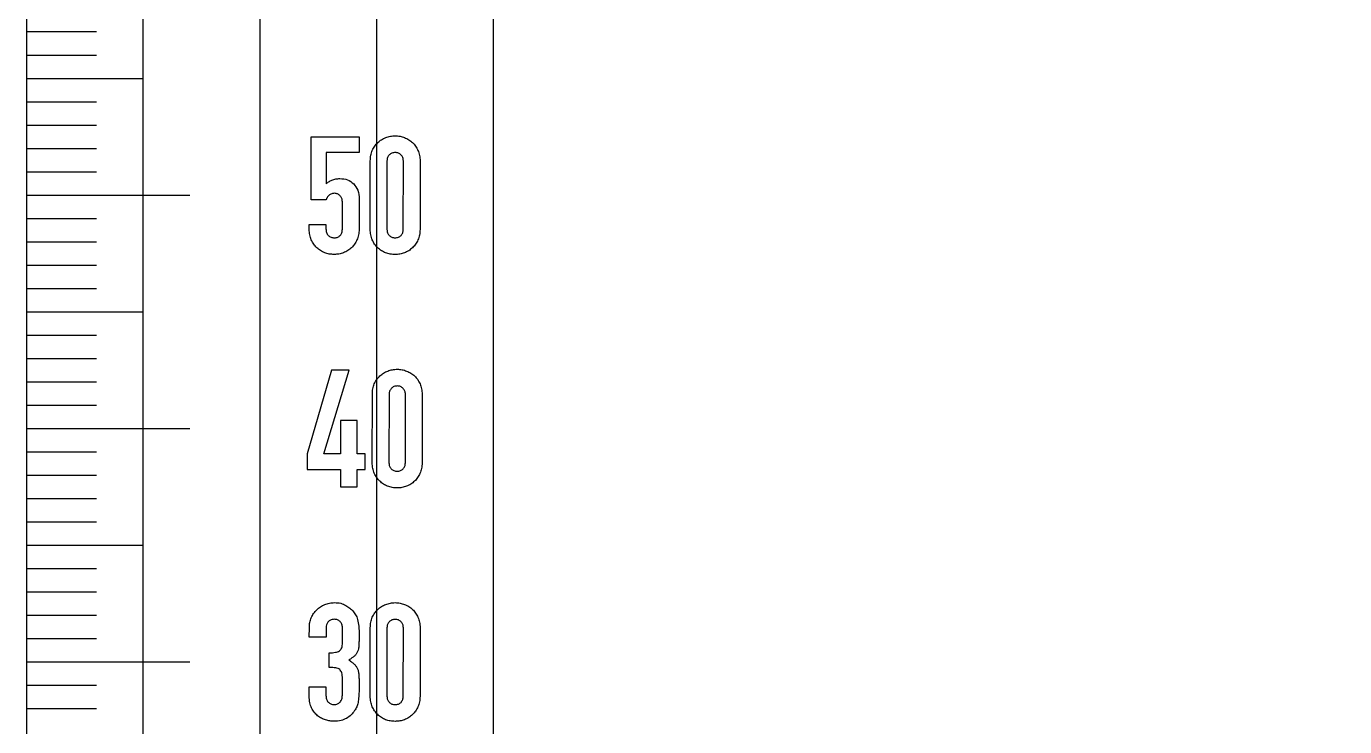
# Model space of a CAD drawing. Header units: millimetres. Extents: x 0 to 736, y 0 to 580.
# Drawn here: x 0 to 56.5, y 27.2 to 57.2 of the extents above; entities that cross this region are included whole.
import ezdxf

# ---------------------------------------------------------------- set-up
doc = ezdxf.new("R2010")
doc.units = ezdxf.units.MM
doc.layers.get('0').update_dxf_attribs({"linetype": 'CONTINUOUS'})

msp = doc.modelspace()

# ---------------------------------------------------------------- linework, layer by layer
for p, q in [((0, 57), (3, 57)), ((0, 56), (3, 56)), ((0, 55), (5, 55)), ((0, 54), (3, 54)), ((0, 53), (3, 53)), ((0, 52), (3, 52)), ((12.211, 49.801), (12.213, 52.498)), ((12.213, 52.498), (14.263, 52.496)), ((14.263, 52.496), (14.263, 51.822)), ((12.844, 51.823), (12.843, 50.475)), ((14.263, 51.822), (12.844, 51.823)), ((14.738, 48.528), (14.74, 51.464)), ((15.456, 51.463), (15.454, 48.528)), ((16.156, 48.527), (16.158, 51.462)), ((16.875, 51.462), (16.872, 48.526)), ((0, 51), (3, 51)), ((0, 50), (7, 50)), ((12.843, 49.801), (12.211, 49.801)), ((14.261, 49.821), (14.26, 48.529)), ((13.544, 48.543), (13.545, 49.716)), ((0, 49), (3, 49)), ((12.125, 48.53), (12.125, 48.741)), ((12.125, 48.741), (12.842, 48.74)), ((12.842, 48.74), (12.842, 48.558)), ((0, 48), (3, 48)), ((0, 47), (3, 47)), ((0, 46), (3, 46)), ((0, 45), (5, 45)), ((0, 44), (3, 44)), ((0, 43), (3, 43)), ((0, 42), (3, 42)), ((14.825, 38.528), (14.828, 41.463)), ((15.544, 41.463), (15.542, 38.527)), ((16.244, 38.527), (16.246, 41.462)), ((16.963, 41.462), (16.96, 38.526)), ((0, 41), (3, 41)), ((0, 40), (7, 40)), ((0, 39), (3, 39)), ((0, 38), (3, 38)), ((0, 37), (3, 37)), ((0, 36), (3, 36)), ((0, 35), (5, 35)), ((0, 34), (3, 34)), ((0, 33), (3, 33)), ((0, 32), (3, 32)), ((12.127, 31.065), (12.128, 31.48)), ((12.844, 31.472), (12.844, 31.065)), ((13.546, 30.825), (13.546, 31.471)), ((14.738, 28.528), (14.74, 31.464)), ((15.456, 31.463), (15.454, 28.528)), ((16.156, 28.527), (16.158, 31.462)), ((16.875, 31.462), (16.872, 28.526)), ((0, 31), (3, 31)), ((12.844, 31.065), (12.127, 31.065)), ((0, 30), (7, 30)), ((12.976, 29.758), (12.976, 30.39)), ((0, 29), (3, 29)), ((12.125, 28.523), (12.126, 28.93)), ((12.126, 28.93), (12.842, 28.93)), ((12.842, 28.93), (12.842, 28.558)), ((13.544, 28.571), (13.544, 29.288)), ((0, 28), (3, 28))]:
    msp.add_line(p, q)
for points in [[(334.863, 0), (0, 580), (0, 0)], [(326.203, 5), (5, 5), (5, 561.34)], [(317.543, 10), (10, 542.679), (10, 10)], [(308.882, 15), (15, 524.019), (15, 15)], [(300.222, 20), (20, 505.359), (20, 20)], [(13.463, 38.241), (13.462, 37.497), (14.178, 37.496), (14.179, 38.241), (14.523, 38.24), (14.524, 38.915), (14.18, 38.915), (14.181, 40.34), (13.464, 40.341), (13.463, 38.915), (12.754, 38.916), (13.831, 42.497), (13.073, 42.497), (12.038, 38.917), (12.037, 38.242)]]:
    msp.add_lwpolyline(points, close=True)
for points, knots in [([(14.825, 51.913), (14.857, 51.976), (14.921, 52.099), (15.017, 52.2), (15.064, 52.25)], [0, 0, 0, 0, 0.02107914, 0.04149268, 0.04149268, 0.04149268, 0.04149268]), ([(15.064, 52.25), (15.114, 52.294), (15.216, 52.381), (15.339, 52.434), (15.401, 52.46)], [0, 0, 0, 0, 0.02001715, 0.03996019, 0.03996019, 0.03996019, 0.03996019]), ([(15.401, 52.46), (15.467, 52.483), (15.599, 52.528), (15.739, 52.534), (15.808, 52.537)], [0, 0, 0, 0, 0.02083571, 0.04164184, 0.04164184, 0.04164184, 0.04164184]), ([(15.808, 52.537), (15.877, 52.534), (16.015, 52.528), (16.144, 52.482), (16.208, 52.46)], [0, 0, 0, 0, 0.0206313, 0.04096164, 0.04096164, 0.04096164, 0.04096164]), ([(16.208, 52.46), (16.272, 52.433), (16.398, 52.381), (16.501, 52.293), (16.552, 52.249)], [0, 0, 0, 0, 0.02041731, 0.04057331, 0.04057331, 0.04057331, 0.04057331]), ([(16.552, 52.249), (16.599, 52.199), (16.694, 52.099), (16.753, 51.974), (16.784, 51.911)], [0, 0, 0, 0, 0.02029925, 0.04112017, 0.04112017, 0.04112017, 0.04112017]), ([(14.74, 51.464), (14.743, 51.544), (14.748, 51.698), (14.8, 51.843), (14.825, 51.913)], [0, 0, 0, 0, 0.02396916, 0.04596417, 0.04596417, 0.04596417, 0.04596417]), ([(15.555, 51.716), (15.526, 51.68), (15.467, 51.606), (15.46, 51.512), (15.456, 51.463)], [0, 0, 0, 0, 0.01343938, 0.02769777, 0.02769777, 0.02769777, 0.02769777]), ([(15.808, 51.821), (15.759, 51.817), (15.663, 51.809), (15.59, 51.746), (15.555, 51.716)], [0, 0, 0, 0, 0.01428969, 0.02802509, 0.02802509, 0.02802509, 0.02802509]), ([(16.06, 51.715), (16.025, 51.746), (15.952, 51.809), (15.856, 51.817), (15.808, 51.821)], [0, 0, 0, 0, 0.01373545, 0.02802508, 0.02802508, 0.02802508, 0.02802508]), ([(16.158, 51.462), (16.155, 51.511), (16.148, 51.606), (16.089, 51.679), (16.06, 51.715)], [0, 0, 0, 0, 0.01425838, 0.02769777, 0.02769777, 0.02769777, 0.02769777]), ([(16.784, 51.911), (16.81, 51.842), (16.866, 51.697), (16.872, 51.542), (16.875, 51.462)], [0, 0, 0, 0, 0.02215209, 0.04613732, 0.04613732, 0.04613732, 0.04613732]), ([(12.843, 50.475), (12.879, 50.507), (12.955, 50.573), (13.048, 50.615), (13.096, 50.636)], [0, 0, 0, 0, 0.01436714, 0.03014916, 0.03014916, 0.03014916, 0.03014916]), ([(13.096, 50.636), (13.15, 50.657), (13.261, 50.699), (13.379, 50.704), (13.44, 50.706)], [0, 0, 0, 0, 0.0171557, 0.03532359, 0.03532359, 0.03532359, 0.03532359]), ([(13.44, 50.706), (13.554, 50.698), (13.774, 50.683), (13.947, 50.547), (14.03, 50.481)], [0, 0, 0, 0, 0.03348034, 0.06445096, 0.06445096, 0.06445096, 0.06445096]), ([(14.03, 50.481), (14.097, 50.393), (14.246, 50.2), (14.256, 49.955), (14.261, 49.821)], [0, 0, 0, 0, 0.03243715, 0.07149285, 0.07149285, 0.07149285, 0.07149285]), ([(12.885, 49.878), (12.875, 49.861), (12.861, 49.835), (12.847, 49.809), (12.843, 49.801)], [0, 0, 0, 0, 0.005814784, 0.008799343, 0.008799343, 0.008799343, 0.008799343]), ([(12.948, 49.969), (12.935, 49.955), (12.909, 49.928), (12.893, 49.894), (12.885, 49.878)], [0, 0, 0, 0, 0.00573205, 0.0111546, 0.0111546, 0.0111546, 0.0111546]), ([(13.053, 50.039), (13.033, 50.03), (12.995, 50.011), (12.963, 49.983), (12.948, 49.969)], [0, 0, 0, 0, 0.00659938, 0.01271385, 0.01271385, 0.01271385, 0.01271385]), ([(13.208, 50.074), (13.179, 50.073), (13.126, 50.071), (13.076, 50.05), (13.053, 50.039)], [0, 0, 0, 0, 0.00847253, 0.01597255, 0.01597255, 0.01597255, 0.01597255]), ([(13.447, 49.969), (13.413, 50), (13.346, 50.062), (13.254, 50.07), (13.208, 50.074)], [0, 0, 0, 0, 0.01316714, 0.02676721, 0.02676721, 0.02676721, 0.02676721]), ([(13.545, 49.716), (13.541, 49.763), (13.533, 49.857), (13.475, 49.932), (13.447, 49.969)], [0, 0, 0, 0, 0.01391267, 0.02764696, 0.02764696, 0.02764696, 0.02764696]), ([(12.209, 48.081), (12.185, 48.15), (12.133, 48.296), (12.128, 48.45), (12.125, 48.53)], [0, 0, 0, 0, 0.02199505, 0.04596421, 0.04596421, 0.04596421, 0.04596421]), ([(12.448, 47.743), (12.401, 47.793), (12.305, 47.894), (12.241, 48.018), (12.209, 48.081)], [0, 0, 0, 0, 0.02041353, 0.04149265, 0.04149265, 0.04149265, 0.04149265]), ([(12.842, 48.558), (12.844, 48.501), (12.85, 48.396), (12.911, 48.31), (12.94, 48.27)], [0, 0, 0, 0, 0.01651123, 0.03099373, 0.03099373, 0.03099373, 0.03099373]), ([(12.94, 48.27), (12.978, 48.241), (13.057, 48.182), (13.156, 48.175), (13.206, 48.171)], [0, 0, 0, 0, 0.01403176, 0.02898238, 0.02898238, 0.02898238, 0.02898238]), ([(13.206, 48.171), (13.256, 48.174), (13.349, 48.18), (13.419, 48.241), (13.452, 48.269)], [0, 0, 0, 0, 0.01443135, 0.02714595, 0.02714595, 0.02714595, 0.02714595]), ([(13.452, 48.269), (13.479, 48.307), (13.536, 48.389), (13.541, 48.489), (13.544, 48.543)], [0, 0, 0, 0, 0.01361031, 0.02940111, 0.02940111, 0.02940111, 0.02940111]), ([(14.168, 48.079), (14.138, 48.016), (14.078, 47.892), (13.983, 47.792), (13.936, 47.742)], [0, 0, 0, 0, 0.02082092, 0.04112014, 0.04112014, 0.04112014, 0.04112014]), ([(14.26, 48.529), (14.257, 48.448), (14.251, 48.293), (14.195, 48.149), (14.168, 48.079)], [0, 0, 0, 0, 0.02398523, 0.04613736, 0.04613736, 0.04613736, 0.04613736]), ([(14.822, 48.079), (14.797, 48.148), (14.746, 48.294), (14.74, 48.448), (14.738, 48.528)], [0, 0, 0, 0, 0.02199501, 0.0459642, 0.0459642, 0.0459642, 0.0459642]), ([(15.06, 47.741), (15.013, 47.791), (14.917, 47.892), (14.854, 48.016), (14.822, 48.079)], [0, 0, 0, 0, 0.02041353, 0.04149266, 0.04149266, 0.04149266, 0.04149266]), ([(15.454, 48.528), (15.458, 48.478), (15.465, 48.382), (15.523, 48.305), (15.552, 48.268)], [0, 0, 0, 0, 0.01443138, 0.02831409, 0.02831409, 0.02831409, 0.02831409]), ([(15.552, 48.268), (15.588, 48.239), (15.662, 48.18), (15.756, 48.173), (15.805, 48.169)], [0, 0, 0, 0, 0.01343942, 0.02769774, 0.02769774, 0.02769774, 0.02769774]), ([(15.805, 48.169), (15.853, 48.173), (15.948, 48.18), (16.022, 48.239), (16.058, 48.267)], [0, 0, 0, 0, 0.01425839, 0.02769774, 0.02769774, 0.02769774, 0.02769774]), ([(16.058, 48.267), (16.086, 48.305), (16.145, 48.382), (16.152, 48.478), (16.156, 48.527)], [0, 0, 0, 0, 0.01388274, 0.02831408, 0.02831408, 0.02831408, 0.02831408]), ([(16.781, 48.077), (16.75, 48.014), (16.69, 47.89), (16.596, 47.79), (16.549, 47.74)], [0, 0, 0, 0, 0.02082094, 0.04112013, 0.04112013, 0.04112013, 0.04112013]), ([(16.872, 48.526), (16.869, 48.446), (16.863, 48.291), (16.807, 48.146), (16.781, 48.077)], [0, 0, 0, 0, 0.02398523, 0.04613736, 0.04613736, 0.04613736, 0.04613736]), ([(12.785, 47.525), (12.723, 47.554), (12.601, 47.611), (12.499, 47.699), (12.448, 47.743)], [0, 0, 0, 0, 0.02018047, 0.04030585, 0.04030585, 0.04030585, 0.04030585]), ([(13.192, 47.455), (13.122, 47.458), (12.983, 47.464), (12.851, 47.505), (12.785, 47.525)], [0, 0, 0, 0, 0.02079057, 0.04148599, 0.04148599, 0.04148599, 0.04148599]), ([(13.592, 47.525), (13.528, 47.504), (13.397, 47.463), (13.261, 47.458), (13.192, 47.455)], [0, 0, 0, 0, 0.02018656, 0.04080219, 0.04080219, 0.04080219, 0.04080219]), ([(13.936, 47.742), (13.885, 47.698), (13.781, 47.609), (13.655, 47.553), (13.592, 47.525)], [0, 0, 0, 0, 0.02026353, 0.04091276, 0.04091276, 0.04091276, 0.04091276]), ([(15.397, 47.523), (15.336, 47.552), (15.213, 47.609), (15.111, 47.697), (15.06, 47.741)], [0, 0, 0, 0, 0.02018042, 0.04030582, 0.04030582, 0.04030582, 0.04030582]), ([(15.804, 47.453), (15.735, 47.456), (15.596, 47.462), (15.463, 47.503), (15.397, 47.523)], [0, 0, 0, 0, 0.02079057, 0.04148602, 0.04148602, 0.04148602, 0.04148602]), ([(16.204, 47.523), (16.14, 47.502), (16.01, 47.461), (15.873, 47.456), (15.804, 47.453)], [0, 0, 0, 0, 0.02018659, 0.04080219, 0.04080219, 0.04080219, 0.04080219]), ([(16.549, 47.74), (16.497, 47.696), (16.393, 47.607), (16.268, 47.551), (16.204, 47.523)], [0, 0, 0, 0, 0.02026358, 0.04091275, 0.04091275, 0.04091275, 0.04091275]), ([(15.151, 42.25), (15.202, 42.294), (15.304, 42.381), (15.427, 42.434), (15.489, 42.46)], [0, 0, 0, 0, 0.02001715, 0.03996019, 0.03996019, 0.03996019, 0.03996019]), ([(15.489, 42.46), (15.555, 42.483), (15.687, 42.528), (15.826, 42.534), (15.896, 42.537)], [0, 0, 0, 0, 0.02083571, 0.04164184, 0.04164184, 0.04164184, 0.04164184]), ([(15.896, 42.537), (15.965, 42.534), (16.102, 42.528), (16.232, 42.482), (16.296, 42.459)], [0, 0, 0, 0, 0.0206313, 0.04096164, 0.04096164, 0.04096164, 0.04096164]), ([(16.296, 42.459), (16.36, 42.433), (16.485, 42.381), (16.589, 42.293), (16.64, 42.249)], [0, 0, 0, 0, 0.02041731, 0.04057331, 0.04057331, 0.04057331, 0.04057331]), ([(14.828, 41.463), (14.831, 41.544), (14.836, 41.698), (14.888, 41.843), (14.912, 41.913)], [0, 0, 0, 0, 0.02396916, 0.04596417, 0.04596417, 0.04596417, 0.04596417]), ([(14.912, 41.913), (14.945, 41.976), (15.009, 42.099), (15.104, 42.2), (15.151, 42.25)], [0, 0, 0, 0, 0.02107914, 0.04149268, 0.04149268, 0.04149268, 0.04149268]), ([(15.895, 41.821), (15.847, 41.817), (15.751, 41.809), (15.678, 41.746), (15.643, 41.716)], [0, 0, 0, 0, 0.01428969, 0.02802509, 0.02802509, 0.02802509, 0.02802509]), ([(16.148, 41.715), (16.113, 41.746), (16.04, 41.809), (15.944, 41.817), (15.895, 41.821)], [0, 0, 0, 0, 0.01373545, 0.02802508, 0.02802508, 0.02802508, 0.02802508]), ([(16.64, 42.249), (16.687, 42.199), (16.781, 42.098), (16.841, 41.974), (16.872, 41.911)], [0, 0, 0, 0, 0.02029925, 0.04112017, 0.04112017, 0.04112017, 0.04112017]), ([(16.872, 41.911), (16.898, 41.842), (16.953, 41.697), (16.959, 41.542), (16.963, 41.462)], [0, 0, 0, 0, 0.02215209, 0.04613732, 0.04613732, 0.04613732, 0.04613732]), ([(15.643, 41.716), (15.614, 41.68), (15.555, 41.606), (15.548, 41.512), (15.544, 41.463)], [0, 0, 0, 0, 0.01343938, 0.02769777, 0.02769777, 0.02769777, 0.02769777]), ([(16.246, 41.462), (16.243, 41.511), (16.236, 41.605), (16.177, 41.679), (16.148, 41.715)], [0, 0, 0, 0, 0.01425838, 0.02769777, 0.02769777, 0.02769777, 0.02769777]), ([(14.909, 38.079), (14.885, 38.148), (14.834, 38.294), (14.828, 38.448), (14.825, 38.528)], [0, 0, 0, 0, 0.02199501, 0.0459642, 0.0459642, 0.0459642, 0.0459642]), ([(15.542, 38.527), (15.545, 38.478), (15.553, 38.382), (15.611, 38.305), (15.64, 38.268)], [0, 0, 0, 0, 0.01443138, 0.02831409, 0.02831409, 0.02831409, 0.02831409]), ([(16.145, 38.267), (16.174, 38.305), (16.233, 38.382), (16.24, 38.478), (16.244, 38.527)], [0, 0, 0, 0, 0.01388274, 0.02831408, 0.02831408, 0.02831408, 0.02831408]), ([(16.96, 38.526), (16.957, 38.446), (16.951, 38.291), (16.895, 38.146), (16.869, 38.077)], [0, 0, 0, 0, 0.02398523, 0.04613736, 0.04613736, 0.04613736, 0.04613736]), ([(15.148, 37.741), (15.101, 37.791), (15.005, 37.892), (14.942, 38.016), (14.909, 38.079)], [0, 0, 0, 0, 0.02041353, 0.04149266, 0.04149266, 0.04149266, 0.04149266]), ([(15.64, 38.268), (15.676, 38.239), (15.749, 38.18), (15.844, 38.173), (15.893, 38.169)], [0, 0, 0, 0, 0.01343942, 0.02769774, 0.02769774, 0.02769774, 0.02769774]), ([(15.893, 38.169), (15.941, 38.173), (16.036, 38.18), (16.11, 38.239), (16.145, 38.267)], [0, 0, 0, 0, 0.01425839, 0.02769774, 0.02769774, 0.02769774, 0.02769774]), ([(16.869, 38.077), (16.838, 38.014), (16.778, 37.89), (16.683, 37.79), (16.637, 37.74)], [0, 0, 0, 0, 0.02082094, 0.04112013, 0.04112013, 0.04112013, 0.04112013]), ([(15.485, 37.523), (15.423, 37.552), (15.301, 37.608), (15.199, 37.697), (15.148, 37.741)], [0, 0, 0, 0, 0.02018042, 0.04030582, 0.04030582, 0.04030582, 0.04030582]), ([(15.892, 37.453), (15.822, 37.456), (15.684, 37.462), (15.551, 37.503), (15.485, 37.523)], [0, 0, 0, 0, 0.02079057, 0.04148602, 0.04148602, 0.04148602, 0.04148602]), ([(16.292, 37.523), (16.228, 37.502), (16.098, 37.461), (15.961, 37.456), (15.892, 37.453)], [0, 0, 0, 0, 0.02018659, 0.04080219, 0.04080219, 0.04080219, 0.04080219]), ([(16.637, 37.74), (16.585, 37.696), (16.481, 37.606), (16.356, 37.551), (16.292, 37.523)], [0, 0, 0, 0, 0.02026358, 0.04091275, 0.04091275, 0.04091275, 0.04091275]), ([(12.212, 31.894), (12.243, 31.957), (12.303, 32.081), (12.397, 32.181), (12.444, 32.231)], [0, 0, 0, 0, 0.02082092, 0.04112014, 0.04112014, 0.04112014, 0.04112014]), ([(12.444, 32.231), (12.496, 32.275), (12.6, 32.366), (12.725, 32.425), (12.788, 32.455)], [0, 0, 0, 0, 0.02037196, 0.04126384, 0.04126384, 0.04126384, 0.04126384]), ([(12.788, 32.455), (12.856, 32.48), (12.992, 32.529), (13.137, 32.536), (13.21, 32.539)], [0, 0, 0, 0, 0.02132335, 0.0431947, 0.0431947, 0.0431947, 0.0431947]), ([(13.21, 32.539), (13.301, 32.536), (13.471, 32.529), (13.624, 32.454), (13.694, 32.419)], [0, 0, 0, 0, 0.02702625, 0.05040301, 0.05040301, 0.05040301, 0.05040301]), ([(13.694, 32.419), (13.754, 32.384), (13.862, 32.319), (13.95, 32.228), (13.989, 32.187)], [0, 0, 0, 0, 0.0206455, 0.03765689, 0.03765689, 0.03765689, 0.03765689]), ([(14.825, 31.913), (14.857, 31.976), (14.921, 32.099), (15.017, 32.2), (15.064, 32.25)], [0, 0, 0, 0, 0.02107914, 0.04149268, 0.04149268, 0.04149268, 0.04149268]), ([(15.064, 32.25), (15.114, 32.294), (15.216, 32.381), (15.339, 32.434), (15.401, 32.46)], [0, 0, 0, 0, 0.02001715, 0.03996019, 0.03996019, 0.03996019, 0.03996019]), ([(15.401, 32.46), (15.467, 32.483), (15.599, 32.528), (15.739, 32.534), (15.808, 32.537)], [0, 0, 0, 0, 0.02083571, 0.04164184, 0.04164184, 0.04164184, 0.04164184]), ([(15.808, 32.537), (15.877, 32.534), (16.015, 32.528), (16.144, 32.482), (16.208, 32.46)], [0, 0, 0, 0, 0.0206313, 0.04096164, 0.04096164, 0.04096164, 0.04096164]), ([(16.208, 32.46), (16.272, 32.433), (16.398, 32.381), (16.501, 32.293), (16.552, 32.249)], [0, 0, 0, 0, 0.02041731, 0.04057331, 0.04057331, 0.04057331, 0.04057331]), ([(16.552, 32.249), (16.599, 32.199), (16.694, 32.099), (16.753, 31.974), (16.784, 31.911)], [0, 0, 0, 0, 0.02029925, 0.04112017, 0.04112017, 0.04112017, 0.04112017]), ([(12.128, 31.48), (12.131, 31.551), (12.138, 31.694), (12.188, 31.827), (12.212, 31.894)], [0, 0, 0, 0, 0.02134719, 0.04250294, 0.04250294, 0.04250294, 0.04250294]), ([(12.921, 31.704), (12.899, 31.666), (12.856, 31.594), (12.848, 31.511), (12.844, 31.472)], [0, 0, 0, 0, 0.01311202, 0.02468579, 0.02468579, 0.02468579, 0.02468579]), ([(13.195, 31.823), (13.138, 31.82), (13.031, 31.814), (12.956, 31.738), (12.921, 31.704)], [0, 0, 0, 0, 0.01659777, 0.03082805, 0.03082805, 0.03082805, 0.03082805]), ([(13.448, 31.724), (13.413, 31.753), (13.34, 31.814), (13.245, 31.82), (13.195, 31.823)], [0, 0, 0, 0, 0.01314724, 0.02775159, 0.02775159, 0.02775159, 0.02775159]), ([(13.546, 31.471), (13.543, 31.52), (13.536, 31.615), (13.477, 31.689), (13.448, 31.724)], [0, 0, 0, 0, 0.0142584, 0.02769779, 0.02769779, 0.02769779, 0.02769779]), ([(13.989, 32.187), (14.011, 32.16), (14.055, 32.106), (14.091, 32.047), (14.108, 32.019)], [0, 0, 0, 0, 0.01063998, 0.02067161, 0.02067161, 0.02067161, 0.02067161]), ([(14.108, 32.019), (14.126, 31.988), (14.165, 31.924), (14.187, 31.853), (14.199, 31.815)], [0, 0, 0, 0, 0.01060662, 0.02238105, 0.02238105, 0.02238105, 0.02238105]), ([(14.199, 31.815), (14.218, 31.719), (14.261, 31.492), (14.262, 31.261), (14.262, 31.127)], [0, 0, 0, 0, 0.02917972, 0.06923896, 0.06923896, 0.06923896, 0.06923896]), ([(14.74, 31.464), (14.743, 31.544), (14.748, 31.698), (14.8, 31.843), (14.825, 31.913)], [0, 0, 0, 0, 0.02396916, 0.04596417, 0.04596417, 0.04596417, 0.04596417]), ([(15.555, 31.716), (15.526, 31.68), (15.467, 31.606), (15.46, 31.512), (15.456, 31.463)], [0, 0, 0, 0, 0.01343938, 0.02769777, 0.02769777, 0.02769777, 0.02769777]), ([(15.808, 31.821), (15.759, 31.817), (15.663, 31.809), (15.59, 31.746), (15.555, 31.716)], [0, 0, 0, 0, 0.01428969, 0.02802509, 0.02802509, 0.02802509, 0.02802509]), ([(16.06, 31.715), (16.025, 31.746), (15.952, 31.809), (15.856, 31.817), (15.808, 31.821)], [0, 0, 0, 0, 0.01373545, 0.02802508, 0.02802508, 0.02802508, 0.02802508]), ([(16.158, 31.462), (16.155, 31.511), (16.148, 31.606), (16.089, 31.679), (16.06, 31.715)], [0, 0, 0, 0, 0.01425838, 0.02769777, 0.02769777, 0.02769777, 0.02769777]), ([(16.784, 31.911), (16.81, 31.842), (16.866, 31.697), (16.872, 31.542), (16.875, 31.462)], [0, 0, 0, 0, 0.02215209, 0.04613732, 0.04613732, 0.04613732, 0.04613732]), ([(14.262, 31.127), (14.262, 31.048), (14.261, 30.908), (14.252, 30.767), (14.248, 30.705)], [0, 0, 0, 0, 0.02352792, 0.04216726, 0.04216726, 0.04216726, 0.04216726]), ([(13.419, 30.467), (13.456, 30.508), (13.545, 30.608), (13.546, 30.744), (13.546, 30.825)], [0, 0, 0, 0, 0.01594138, 0.03915606, 0.03915606, 0.03915606, 0.03915606]), ([(14.248, 30.705), (14.245, 30.656), (14.239, 30.565), (14.211, 30.478), (14.198, 30.439)], [0, 0, 0, 0, 0.01483158, 0.02722704, 0.02722704, 0.02722704, 0.02722704]), ([(12.976, 30.39), (13.069, 30.39), (13.221, 30.389), (13.363, 30.445), (13.419, 30.467)], [0, 0, 0, 0, 0.02728052, 0.04526854, 0.04526854, 0.04526854, 0.04526854]), ([(14.058, 30.249), (14.024, 30.222), (13.949, 30.159), (13.865, 30.109), (13.819, 30.081)], [0, 0, 0, 0, 0.01299632, 0.02926209, 0.02926209, 0.02926209, 0.02926209]), ([(13.819, 30.081), (13.869, 30.049), (13.96, 29.991), (14.037, 29.917), (14.072, 29.884)], [0, 0, 0, 0, 0.01792106, 0.03209272, 0.03209272, 0.03209272, 0.03209272]), ([(14.198, 30.439), (14.18, 30.403), (14.144, 30.331), (14.087, 30.276), (14.058, 30.249)], [0, 0, 0, 0, 0.01195497, 0.02375426, 0.02375426, 0.02375426, 0.02375426]), ([(13.257, 29.744), (13.216, 29.748), (13.123, 29.758), (13.029, 29.758), (12.976, 29.758)], [0, 0, 0, 0, 0.01233441, 0.02813887, 0.02813887, 0.02813887, 0.02813887]), ([(13.432, 29.674), (13.408, 29.691), (13.355, 29.728), (13.291, 29.739), (13.257, 29.744)], [0, 0, 0, 0, 0.00882186, 0.0191263, 0.0191263, 0.0191263, 0.0191263]), ([(13.544, 29.288), (13.545, 29.372), (13.545, 29.514), (13.465, 29.628), (13.432, 29.674)], [0, 0, 0, 0, 0.02456423, 0.04109411, 0.04109411, 0.04109411, 0.04109411]), ([(14.072, 29.884), (14.1, 29.852), (14.156, 29.79), (14.189, 29.712), (14.205, 29.673)], [0, 0, 0, 0, 0.01261237, 0.02509703, 0.02509703, 0.02509703, 0.02509703]), ([(14.205, 29.673), (14.217, 29.627), (14.244, 29.528), (14.251, 29.426), (14.254, 29.371)], [0, 0, 0, 0, 0.01426486, 0.0306684, 0.0306684, 0.0306684, 0.0306684]), ([(14.26, 28.936), (14.26, 28.861), (14.259, 28.725), (14.25, 28.589), (14.246, 28.529)], [0, 0, 0, 0, 0.02247465, 0.04076343, 0.04076343, 0.04076343, 0.04076343]), ([(14.254, 29.371), (14.256, 29.307), (14.26, 29.162), (14.26, 29.017), (14.26, 28.936)], [0, 0, 0, 0, 0.01931897, 0.04354713, 0.04354713, 0.04354713, 0.04354713]), ([(12.223, 28.025), (12.195, 28.099), (12.133, 28.26), (12.128, 28.431), (12.125, 28.523)], [0, 0, 0, 0, 0.0238176, 0.05114045, 0.05114045, 0.05114045, 0.05114045]), ([(12.842, 28.558), (12.845, 28.505), (12.851, 28.403), (12.906, 28.318), (12.933, 28.277)], [0, 0, 0, 0, 0.01561713, 0.02999284, 0.02999284, 0.02999284, 0.02999284]), ([(12.933, 28.277), (12.969, 28.246), (13.044, 28.182), (13.142, 28.175), (13.192, 28.171)], [0, 0, 0, 0, 0.01387937, 0.02868706, 0.02868706, 0.02868706, 0.02868706]), ([(13.192, 28.171), (13.243, 28.175), (13.339, 28.182), (13.411, 28.246), (13.445, 28.276)], [0, 0, 0, 0, 0.01463495, 0.02808462, 0.02808462, 0.02808462, 0.02808462]), ([(13.445, 28.276), (13.474, 28.318), (13.535, 28.407), (13.541, 28.514), (13.544, 28.571)], [0, 0, 0, 0, 0.01493824, 0.03162307, 0.03162307, 0.03162307, 0.03162307]), ([(14.218, 28.262), (14.211, 28.227), (14.197, 28.162), (14.173, 28.101), (14.161, 28.072)], [0, 0, 0, 0, 0.01064577, 0.01981037, 0.01981037, 0.01981037, 0.01981037]), ([(14.246, 28.529), (14.243, 28.479), (14.239, 28.39), (14.224, 28.301), (14.218, 28.262)], [0, 0, 0, 0, 0.01478477, 0.02685139, 0.02685139, 0.02685139, 0.02685139]), ([(14.822, 28.079), (14.797, 28.148), (14.746, 28.294), (14.74, 28.448), (14.738, 28.528)], [0, 0, 0, 0, 0.02199501, 0.0459642, 0.0459642, 0.0459642, 0.0459642]), ([(15.454, 28.528), (15.458, 28.478), (15.465, 28.382), (15.523, 28.305), (15.552, 28.268)], [0, 0, 0, 0, 0.01443138, 0.02831409, 0.02831409, 0.02831409, 0.02831409]), ([(15.552, 28.268), (15.588, 28.239), (15.662, 28.18), (15.756, 28.173), (15.805, 28.169)], [0, 0, 0, 0, 0.01343942, 0.02769774, 0.02769774, 0.02769774, 0.02769774]), ([(15.805, 28.169), (15.853, 28.173), (15.948, 28.18), (16.022, 28.239), (16.058, 28.267)], [0, 0, 0, 0, 0.01425839, 0.02769774, 0.02769774, 0.02769774, 0.02769774]), ([(16.058, 28.267), (16.086, 28.305), (16.145, 28.382), (16.152, 28.478), (16.156, 28.527)], [0, 0, 0, 0, 0.01388274, 0.02831408, 0.02831408, 0.02831408, 0.02831408]), ([(16.872, 28.526), (16.869, 28.446), (16.863, 28.291), (16.807, 28.146), (16.781, 28.077)], [0, 0, 0, 0, 0.02398523, 0.04613736, 0.04613736, 0.04613736, 0.04613736]), ([(12.483, 27.694), (12.433, 27.741), (12.329, 27.837), (12.259, 27.961), (12.223, 28.025)], [0, 0, 0, 0, 0.02036063, 0.04222777, 0.04222777, 0.04222777, 0.04222777]), ([(12.827, 27.511), (12.765, 27.533), (12.641, 27.577), (12.536, 27.655), (12.483, 27.694)], [0, 0, 0, 0, 0.01952843, 0.03915135, 0.03915135, 0.03915135, 0.03915135]), ([(14.07, 27.911), (14.022, 27.848), (13.924, 27.72), (13.792, 27.628), (13.726, 27.581)], [0, 0, 0, 0, 0.02367027, 0.04793721, 0.04793721, 0.04793721, 0.04793721]), ([(14.161, 28.072), (14.148, 28.046), (14.121, 27.99), (14.088, 27.938), (14.07, 27.911)], [0, 0, 0, 0, 0.00887237, 0.01856809, 0.01856809, 0.01856809, 0.01856809]), ([(15.06, 27.741), (15.013, 27.791), (14.917, 27.892), (14.854, 28.016), (14.822, 28.079)], [0, 0, 0, 0, 0.02041353, 0.04149266, 0.04149266, 0.04149266, 0.04149266]), ([(15.397, 27.523), (15.336, 27.552), (15.213, 27.609), (15.111, 27.697), (15.06, 27.741)], [0, 0, 0, 0, 0.02018042, 0.04030582, 0.04030582, 0.04030582, 0.04030582]), ([(16.549, 27.74), (16.497, 27.696), (16.393, 27.607), (16.268, 27.551), (16.204, 27.523)], [0, 0, 0, 0, 0.02026358, 0.04091275, 0.04091275, 0.04091275, 0.04091275]), ([(16.781, 28.077), (16.75, 28.014), (16.69, 27.89), (16.596, 27.79), (16.549, 27.74)], [0, 0, 0, 0, 0.02082094, 0.04112013, 0.04112013, 0.04112013, 0.04112013]), ([(13.185, 27.455), (13.127, 27.458), (13.005, 27.463), (12.888, 27.495), (12.827, 27.511)], [0, 0, 0, 0, 0.01743725, 0.03634665, 0.03634665, 0.03634665, 0.03634665]), ([(13.726, 27.581), (13.648, 27.544), (13.477, 27.464), (13.288, 27.458), (13.185, 27.455)], [0, 0, 0, 0, 0.02552659, 0.05606275, 0.05606275, 0.05606275, 0.05606275]), ([(15.804, 27.453), (15.735, 27.456), (15.596, 27.462), (15.463, 27.503), (15.397, 27.523)], [0, 0, 0, 0, 0.02079057, 0.04148602, 0.04148602, 0.04148602, 0.04148602]), ([(16.204, 27.523), (16.14, 27.502), (16.01, 27.461), (15.873, 27.456), (15.804, 27.453)], [0, 0, 0, 0, 0.02018659, 0.04080219, 0.04080219, 0.04080219, 0.04080219])]:
    msp.add_open_spline(points, degree=3, knots=knots)

doc.saveas('drawing.dxf')
